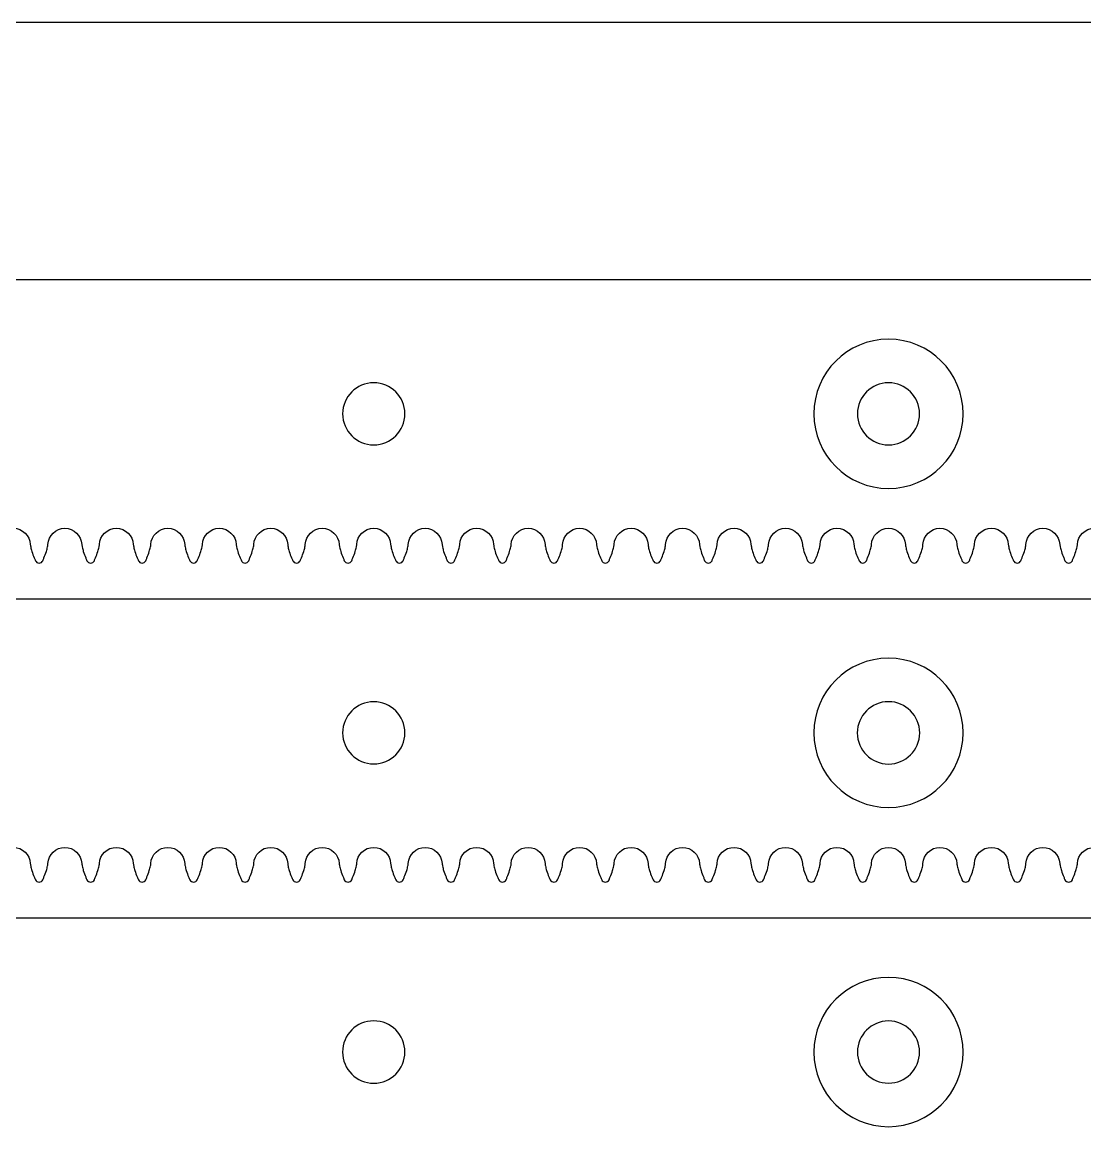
# Model space of a CAD drawing. Extents: x 283 to 2739, y 1003 to 5796.
# Drawn here: x 727.9 to 831.1, y 1094.1 to 1203.3 of the extents above; entities that cross this region are included whole.
import ezdxf

# ---------------------------------------------------------------- set-up
doc = ezdxf.new("R2010")
doc.units = 0
for name, color, linetype in [('4MM-1-INSIDE_HOLES', 3, 'CONTINUOUS'), ('4MM-2-2MM_POCKET', 1, 'CONTINUOUS'), ('4MM-3-CUTOUT', 7, 'CONTINUOUS'), ('4MM-4-0_4MM_CHAMFER', 8, 'CONTINUOUS'), ('SHEET_REF', 250, 'CONTINUOUS')]:
    doc.layers.add(name, color=color, linetype=linetype)

msp = doc.modelspace()

# ---------------------------------------------------------------- linework, layer by layer
at = {"layer": '4MM-1-INSIDE_HOLES', "extrusion": (0, 0, -1)}
for centre, radius in [((-762.01, 1165.24), 3.02), ((-762.01, 1134.24), 3.02), ((-762.01, 1103.23), 3.03)]:
    msp.add_circle(centre, radius, dxfattribs=at)
at = {"layer": '4MM-2-2MM_POCKET', "extrusion": (0, 0, -1)}
for centre in [(-812.01, 1165.24), (-812.01, 1134.24), (-812.01, 1103.23)]:
    msp.add_circle(centre, 7.25, dxfattribs=at)
at = {"layer": '4MM-3-CUTOUT'}
for points in [[(1011.01, 1178.24), (313.01, 1178.24, 0.414214)], [(725.36, 1152.54, -0.957297), (728.65, 1152.54), (728.66, 1152.49, 0.01918), (728.69, 1152.31, 0.025116), (728.8, 1151.87, 0.023491), (729.03, 1151.24, 0.007108), (729.15, 1150.97, 0.646049), (729.87, 1150.97, 0.006676), (729.98, 1151.24, 0.025225), (730.21, 1151.87, 0.019019), (730.33, 1152.31, 0.025376), (730.36, 1152.49), (730.36, 1152.54, -0.957297), (733.65, 1152.54), (733.66, 1152.49, 0.01918), (733.69, 1152.31, 0.025116), (733.8, 1151.87, 0.023491), (734.03, 1151.24, 0.007108), (734.15, 1150.97, 0.646049), (734.87, 1150.97, 0.006676), (734.98, 1151.24, 0.025225), (735.21, 1151.87, 0.019019), (735.33, 1152.31, 0.025376), (735.36, 1152.49), (735.36, 1152.54, -0.957297), (738.65, 1152.54), (738.66, 1152.49, 0.01918), (738.69, 1152.31, 0.025116), (738.8, 1151.87, 0.023491), (739.03, 1151.24, 0.007108), (739.15, 1150.97, 0.646049), (739.87, 1150.97, 0.006676), (739.98, 1151.24, 0.025225), (740.21, 1151.87, 0.019019), (740.33, 1152.31, 0.025376), (740.36, 1152.49), (740.36, 1152.54, -0.957297), (743.65, 1152.54), (743.66, 1152.49, 0.01918), (743.69, 1152.31, 0.025116), (743.8, 1151.87, 0.023491), (744.03, 1151.24, 0.007108), (744.15, 1150.97, 0.646049), (744.87, 1150.97, 0.006676), (744.98, 1151.24, 0.025225), (745.21, 1151.87, 0.019019), (745.33, 1152.31, 0.025376), (745.36, 1152.49), (745.36, 1152.54, -0.957297), (748.65, 1152.54), (748.66, 1152.49, 0.01918), (748.69, 1152.31, 0.025116), (748.8, 1151.87, 0.023491), (749.03, 1151.24, 0.007108), (749.15, 1150.97, 0.646049), (749.87, 1150.97, 0.006676), (749.98, 1151.24, 0.025225), (750.21, 1151.87, 0.019019), (750.33, 1152.31, 0.025376), (750.36, 1152.49), (750.36, 1152.54, -0.957297), (753.65, 1152.54), (753.66, 1152.49, 0.01918), (753.69, 1152.31, 0.025116), (753.8, 1151.87, 0.023491), (754.03, 1151.24, 0.007108), (754.15, 1150.97, 0.646049), (754.87, 1150.97, 0.006676), (754.98, 1151.24, 0.025225), (755.21, 1151.87, 0.019019), (755.33, 1152.31, 0.025376), (755.36, 1152.49), (755.36, 1152.54, -0.957297), (758.65, 1152.54), (758.66, 1152.49, 0.01918), (758.69, 1152.31, 0.025116), (758.8, 1151.87, 0.023491), (759.03, 1151.24, 0.007108), (759.15, 1150.97, 0.646049), (759.87, 1150.97, 0.006676), (759.98, 1151.24, 0.025225), (760.21, 1151.87, 0.019019), (760.33, 1152.31, 0.025376), (760.36, 1152.49), (760.36, 1152.54, -0.957297), (763.65, 1152.54), (763.66, 1152.49, 0.01918), (763.69, 1152.31, 0.025116), (763.8, 1151.87, 0.023491), (764.03, 1151.24, 0.007108), (764.15, 1150.97, 0.646049), (764.87, 1150.97, 0.006676), (764.98, 1151.24, 0.025225), (765.21, 1151.87, 0.019019), (765.33, 1152.31, 0.025376), (765.36, 1152.49), (765.36, 1152.54, -0.957297), (768.65, 1152.54), (768.66, 1152.49, 0.01918), (768.69, 1152.31, 0.025116), (768.8, 1151.87, 0.023491), (769.03, 1151.24, 0.007108), (769.15, 1150.97, 0.646049), (769.87, 1150.97, 0.006676), (769.98, 1151.24, 0.025225), (770.21, 1151.87, 0.019019), (770.33, 1152.31, 0.025376), (770.36, 1152.49), (770.36, 1152.54, -0.957297), (773.65, 1152.54), (773.66, 1152.49, 0.01918), (773.69, 1152.31, 0.025116), (773.8, 1151.87, 0.023491), (774.03, 1151.24, 0.007108), (774.15, 1150.97, 0.646049), (774.87, 1150.97, 0.006676), (774.98, 1151.24, 0.025225), (775.21, 1151.87, 0.019019), (775.33, 1152.31, 0.025376), (775.36, 1152.49), (775.36, 1152.54, -0.957297), (778.65, 1152.54), (778.66, 1152.49, 0.01918), (778.69, 1152.31, 0.025116), (778.8, 1151.87, 0.023491), (779.03, 1151.24, 0.007108), (779.15, 1150.97, 0.646049), (779.87, 1150.97, 0.006676), (779.98, 1151.24, 0.025225), (780.21, 1151.87, 0.019019), (780.33, 1152.31, 0.025376), (780.36, 1152.49), (780.36, 1152.54, -0.957297), (783.65, 1152.54), (783.66, 1152.49, 0.01918), (783.69, 1152.31, 0.025116), (783.8, 1151.87, 0.023491), (784.03, 1151.24, 0.007108), (784.15, 1150.97, 0.646049), (784.87, 1150.97, 0.006676), (784.98, 1151.24, 0.025225), (785.21, 1151.87, 0.019019), (785.33, 1152.31, 0.025376), (785.36, 1152.49), (785.36, 1152.54, -0.957297), (788.65, 1152.54), (788.66, 1152.49, 0.01918), (788.69, 1152.31, 0.025116), (788.8, 1151.87, 0.023491), (789.03, 1151.24, 0.007108), (789.15, 1150.97, 0.646049), (789.87, 1150.97, 0.006676), (789.98, 1151.24, 0.025225), (790.21, 1151.87, 0.019019), (790.33, 1152.31, 0.025376), (790.36, 1152.49), (790.36, 1152.54, -0.957297), (793.65, 1152.54), (793.66, 1152.49, 0.01918), (793.69, 1152.31, 0.025116), (793.8, 1151.87, 0.023491), (794.03, 1151.24, 0.007108), (794.15, 1150.97, 0.646049), (794.87, 1150.97, 0.006676), (794.98, 1151.24, 0.025225), (795.21, 1151.87, 0.019019), (795.33, 1152.31, 0.025376), (795.36, 1152.49), (795.36, 1152.54, -0.957297), (798.65, 1152.54), (798.66, 1152.49, 0.01918), (798.69, 1152.31, 0.025116), (798.8, 1151.87, 0.023491), (799.03, 1151.24, 0.007108), (799.15, 1150.97, 0.646049), (799.87, 1150.97, 0.006676), (799.98, 1151.24, 0.025225), (800.21, 1151.87, 0.019019), (800.33, 1152.31, 0.025376), (800.36, 1152.49), (800.36, 1152.54, -0.957297), (803.65, 1152.54), (803.66, 1152.49, 0.01918), (803.69, 1152.31, 0.025116), (803.8, 1151.87, 0.023491), (804.03, 1151.24, 0.007108), (804.15, 1150.97, 0.646049), (804.87, 1150.97, 0.006676), (804.98, 1151.24, 0.025225), (805.21, 1151.87, 0.019019), (805.33, 1152.31, 0.025376), (805.36, 1152.49), (805.36, 1152.54, -0.957297), (808.65, 1152.54), (808.66, 1152.49, 0.01918), (808.69, 1152.31, 0.025116), (808.8, 1151.87, 0.023491), (809.03, 1151.24, 0.007108), (809.15, 1150.97, 0.646049), (809.87, 1150.97, 0.006676), (809.98, 1151.24, 0.025225), (810.21, 1151.87, 0.019019), (810.33, 1152.31, 0.025376), (810.36, 1152.49), (810.36, 1152.54, -0.957297), (813.65, 1152.54), (813.66, 1152.49, 0.01918), (813.69, 1152.31, 0.025116), (813.8, 1151.87, 0.023491), (814.03, 1151.24, 0.007108), (814.15, 1150.97, 0.646049), (814.87, 1150.97, 0.006676), (814.98, 1151.24, 0.025225), (815.21, 1151.87, 0.019019), (815.33, 1152.31, 0.025376), (815.36, 1152.49), (815.36, 1152.54, -0.957297), (818.65, 1152.54), (818.66, 1152.49, 0.01918), (818.69, 1152.31, 0.025116), (818.8, 1151.87, 0.023491), (819.03, 1151.24, 0.007108), (819.15, 1150.97, 0.646049), (819.87, 1150.97, 0.006676), (819.98, 1151.24, 0.025225), (820.21, 1151.87, 0.019019), (820.33, 1152.31, 0.025376), (820.36, 1152.49), (820.36, 1152.54, -0.957297), (823.65, 1152.54), (823.66, 1152.49, 0.01918), (823.69, 1152.31, 0.025116), (823.8, 1151.87, 0.023491), (824.03, 1151.24, 0.007108), (824.15, 1150.97, 0.646049), (824.87, 1150.97, 0.006676), (824.98, 1151.24, 0.025225), (825.21, 1151.87, 0.019019), (825.33, 1152.31, 0.025376), (825.36, 1152.49), (825.36, 1152.54, -0.957297), (828.65, 1152.54), (828.66, 1152.49, 0.01918), (828.69, 1152.31, 0.025116), (828.8, 1151.87, 0.023491), (829.03, 1151.24, 0.007108), (829.15, 1150.97, 0.646049), (829.87, 1150.97, 0.006676), (829.98, 1151.24, 0.025225), (830.21, 1151.87, 0.019019), (830.33, 1152.31, 0.025376), (830.36, 1152.49), (830.36, 1152.54, -0.957297), (833.65, 1152.54)], [(1011.01, 1147.24), (313.01, 1147.24, 0.414214)], [(725.36, 1121.54, -0.957297), (728.65, 1121.54), (728.66, 1121.49, 0.01918), (728.69, 1121.31, 0.025116), (728.8, 1120.87, 0.023491), (729.03, 1120.24, 0.007108), (729.15, 1119.97, 0.646049), (729.87, 1119.97, 0.006676), (729.98, 1120.24, 0.025225), (730.21, 1120.87, 0.019019), (730.33, 1121.31, 0.025376), (730.36, 1121.49), (730.36, 1121.54, -0.957297), (733.65, 1121.54), (733.66, 1121.49, 0.01918), (733.69, 1121.31, 0.025116), (733.8, 1120.87, 0.023491), (734.03, 1120.24, 0.007108), (734.15, 1119.97, 0.646049), (734.87, 1119.97, 0.006676), (734.98, 1120.24, 0.025225), (735.21, 1120.87, 0.019019), (735.33, 1121.31, 0.025376), (735.36, 1121.49), (735.36, 1121.54, -0.957297), (738.65, 1121.54), (738.66, 1121.49, 0.01918), (738.69, 1121.31, 0.025116), (738.8, 1120.87, 0.023491), (739.03, 1120.24, 0.007108), (739.15, 1119.97, 0.646049), (739.87, 1119.97, 0.006676), (739.98, 1120.24, 0.025225), (740.21, 1120.87, 0.019019), (740.33, 1121.31, 0.025376), (740.36, 1121.49), (740.36, 1121.54, -0.957297), (743.65, 1121.54), (743.66, 1121.49, 0.01918), (743.69, 1121.31, 0.025116), (743.8, 1120.87, 0.023491), (744.03, 1120.24, 0.007108), (744.15, 1119.97, 0.646049), (744.87, 1119.97, 0.006676), (744.98, 1120.24, 0.025225), (745.21, 1120.87, 0.019019), (745.33, 1121.31, 0.025376), (745.36, 1121.49), (745.36, 1121.54, -0.957297), (748.65, 1121.54), (748.66, 1121.49, 0.01918), (748.69, 1121.31, 0.025116), (748.8, 1120.87, 0.023491), (749.03, 1120.24, 0.007108), (749.15, 1119.97, 0.646049), (749.87, 1119.97, 0.006676), (749.98, 1120.24, 0.025225), (750.21, 1120.87, 0.019019), (750.33, 1121.31, 0.025376), (750.36, 1121.49), (750.36, 1121.54, -0.957297), (753.65, 1121.54), (753.66, 1121.49, 0.01918), (753.69, 1121.31, 0.025116), (753.8, 1120.87, 0.023491), (754.03, 1120.24, 0.007108), (754.15, 1119.97, 0.646049), (754.87, 1119.97, 0.006676), (754.98, 1120.24, 0.025225), (755.21, 1120.87, 0.019019), (755.33, 1121.31, 0.025376), (755.36, 1121.49), (755.36, 1121.54, -0.957297), (758.65, 1121.54), (758.66, 1121.49, 0.01918), (758.69, 1121.31, 0.025116), (758.8, 1120.87, 0.023491), (759.03, 1120.24, 0.007108), (759.15, 1119.97, 0.646049), (759.87, 1119.97, 0.006676), (759.98, 1120.24, 0.025225), (760.21, 1120.87, 0.019019), (760.33, 1121.31, 0.025376), (760.36, 1121.49), (760.36, 1121.54, -0.957297), (763.65, 1121.54), (763.66, 1121.49, 0.01918), (763.69, 1121.31, 0.025116), (763.8, 1120.87, 0.023491), (764.03, 1120.24, 0.007108), (764.15, 1119.97, 0.646049), (764.87, 1119.97, 0.006676), (764.98, 1120.24, 0.025225), (765.21, 1120.87, 0.019019), (765.33, 1121.31, 0.025376), (765.36, 1121.49), (765.36, 1121.54, -0.957297), (768.65, 1121.54), (768.66, 1121.49, 0.01918), (768.69, 1121.31, 0.025116), (768.8, 1120.87, 0.023491), (769.03, 1120.24, 0.007108), (769.15, 1119.97, 0.646049), (769.87, 1119.97, 0.006676), (769.98, 1120.24, 0.025225), (770.21, 1120.87, 0.019019), (770.33, 1121.31, 0.025376), (770.36, 1121.49), (770.36, 1121.54, -0.957297), (773.65, 1121.54), (773.66, 1121.49, 0.01918), (773.69, 1121.31, 0.025116), (773.8, 1120.87, 0.023491), (774.03, 1120.24, 0.007108), (774.15, 1119.97, 0.646049), (774.87, 1119.97, 0.006676), (774.98, 1120.24, 0.025225), (775.21, 1120.87, 0.019019), (775.33, 1121.31, 0.025376), (775.36, 1121.49), (775.36, 1121.54, -0.957297), (778.65, 1121.54), (778.66, 1121.49, 0.01918), (778.69, 1121.31, 0.025116), (778.8, 1120.87, 0.023491), (779.03, 1120.24, 0.007108), (779.15, 1119.97, 0.646049), (779.87, 1119.97, 0.006676), (779.98, 1120.24, 0.025225), (780.21, 1120.87, 0.019019), (780.33, 1121.31, 0.025376), (780.36, 1121.49), (780.36, 1121.54, -0.957297), (783.65, 1121.54), (783.66, 1121.49, 0.01918), (783.69, 1121.31, 0.025116), (783.8, 1120.87, 0.023491), (784.03, 1120.24, 0.007108), (784.15, 1119.97, 0.646049), (784.87, 1119.97, 0.006676), (784.98, 1120.24, 0.025225), (785.21, 1120.87, 0.019019), (785.33, 1121.31, 0.025376), (785.36, 1121.49), (785.36, 1121.54, -0.957297), (788.65, 1121.54), (788.66, 1121.49, 0.01918), (788.69, 1121.31, 0.025116), (788.8, 1120.87, 0.023491), (789.03, 1120.24, 0.007108), (789.15, 1119.97, 0.646049), (789.87, 1119.97, 0.006676), (789.98, 1120.24, 0.025225), (790.21, 1120.87, 0.019019), (790.33, 1121.31, 0.025376), (790.36, 1121.49), (790.36, 1121.54, -0.957297), (793.65, 1121.54), (793.66, 1121.49, 0.01918), (793.69, 1121.31, 0.025116), (793.8, 1120.87, 0.023491), (794.03, 1120.24, 0.007108), (794.15, 1119.97, 0.646049), (794.87, 1119.97, 0.006676), (794.98, 1120.24, 0.025225), (795.21, 1120.87, 0.019019), (795.33, 1121.31, 0.025376), (795.36, 1121.49), (795.36, 1121.54, -0.957297), (798.65, 1121.54), (798.66, 1121.49, 0.01918), (798.69, 1121.31, 0.025116), (798.8, 1120.87, 0.023491), (799.03, 1120.24, 0.007108), (799.15, 1119.97, 0.646049), (799.87, 1119.97, 0.006676), (799.98, 1120.24, 0.025225), (800.21, 1120.87, 0.019019), (800.33, 1121.31, 0.025376), (800.36, 1121.49), (800.36, 1121.54, -0.957297), (803.65, 1121.54), (803.66, 1121.49, 0.01918), (803.69, 1121.31, 0.025116), (803.8, 1120.87, 0.023491), (804.03, 1120.24, 0.007108), (804.15, 1119.97, 0.646049), (804.87, 1119.97, 0.006676), (804.98, 1120.24, 0.025225), (805.21, 1120.87, 0.019019), (805.33, 1121.31, 0.025376), (805.36, 1121.49), (805.36, 1121.54, -0.957297), (808.65, 1121.54), (808.66, 1121.49, 0.01918), (808.69, 1121.31, 0.025116), (808.8, 1120.87, 0.023491), (809.03, 1120.24, 0.007108), (809.15, 1119.97, 0.646049), (809.87, 1119.97, 0.006676), (809.98, 1120.24, 0.025225), (810.21, 1120.87, 0.019019), (810.33, 1121.31, 0.025376), (810.36, 1121.49), (810.36, 1121.54, -0.957297), (813.65, 1121.54), (813.66, 1121.49, 0.01918), (813.69, 1121.31, 0.025116), (813.8, 1120.87, 0.023491), (814.03, 1120.24, 0.007108), (814.15, 1119.97, 0.646049), (814.87, 1119.97, 0.006676), (814.98, 1120.24, 0.025225), (815.21, 1120.87, 0.019019), (815.33, 1121.31, 0.025376), (815.36, 1121.49), (815.36, 1121.54, -0.957297), (818.65, 1121.54), (818.66, 1121.49, 0.01918), (818.69, 1121.31, 0.025116), (818.8, 1120.87, 0.023491), (819.03, 1120.24, 0.007108), (819.15, 1119.97, 0.646049), (819.87, 1119.97, 0.006676), (819.98, 1120.24, 0.025225), (820.21, 1120.87, 0.019019), (820.33, 1121.31, 0.025376), (820.36, 1121.49), (820.36, 1121.54, -0.957297), (823.65, 1121.54), (823.66, 1121.49, 0.01918), (823.69, 1121.31, 0.025116), (823.8, 1120.87, 0.023491), (824.03, 1120.24, 0.007108), (824.15, 1119.97, 0.646049), (824.87, 1119.97, 0.006676), (824.98, 1120.24, 0.025225), (825.21, 1120.87, 0.019019), (825.33, 1121.31, 0.025376), (825.36, 1121.49), (825.36, 1121.54, -0.957297), (828.65, 1121.54), (828.66, 1121.49, 0.01918), (828.69, 1121.31, 0.025116), (828.8, 1120.87, 0.023491), (829.03, 1120.24, 0.007108), (829.15, 1119.97, 0.646049), (829.87, 1119.97, 0.006676), (829.98, 1120.24, 0.025225), (830.21, 1120.87, 0.019019), (830.33, 1121.31, 0.025376), (830.36, 1121.49), (830.36, 1121.54, -0.957297), (833.65, 1121.54)], [(1011.01, 1116.23), (313.01, 1116.23, 0.414214)]]:
    msp.add_lwpolyline(points, format="xyb", dxfattribs=at)
at = {"layer": '4MM-3-CUTOUT', "extrusion": (0, 0, -1)}
for centre, radius in [((-812.01, 1165.24), 3.02), ((-812.01, 1134.24), 3.03), ((-812.01, 1103.23), 3.02)]:
    msp.add_circle(centre, radius, dxfattribs=at)
at = {"layer": '4MM-4-0_4MM_CHAMFER'}
for points in [[(1011.01, 1178.24), (313.01, 1178.24, 0.414214)], [(725.36, 1152.54, -0.957297), (728.65, 1152.54), (728.66, 1152.49, 0.01918), (728.69, 1152.31, 0.025116), (728.8, 1151.87, 0.023491), (729.03, 1151.24, 0.007108), (729.15, 1150.97, 0.646049), (729.87, 1150.97, 0.006676), (729.98, 1151.24, 0.025225), (730.21, 1151.87, 0.019019), (730.33, 1152.31, 0.025376), (730.36, 1152.49), (730.36, 1152.54, -0.957297), (733.65, 1152.54), (733.66, 1152.49, 0.01918), (733.69, 1152.31, 0.025116), (733.8, 1151.87, 0.023491), (734.03, 1151.24, 0.007108), (734.15, 1150.97, 0.646049), (734.87, 1150.97, 0.006676), (734.98, 1151.24, 0.025225), (735.21, 1151.87, 0.019019), (735.33, 1152.31, 0.025376), (735.36, 1152.49), (735.36, 1152.54, -0.957297), (738.65, 1152.54), (738.66, 1152.49, 0.01918), (738.69, 1152.31, 0.025116), (738.8, 1151.87, 0.023491), (739.03, 1151.24, 0.007108), (739.15, 1150.97, 0.646049), (739.87, 1150.97, 0.006676), (739.98, 1151.24, 0.025225), (740.21, 1151.87, 0.019019), (740.33, 1152.31, 0.025376), (740.36, 1152.49), (740.36, 1152.54, -0.957297), (743.65, 1152.54), (743.66, 1152.49, 0.01918), (743.69, 1152.31, 0.025116), (743.8, 1151.87, 0.023491), (744.03, 1151.24, 0.007108), (744.15, 1150.97, 0.646049), (744.87, 1150.97, 0.006676), (744.98, 1151.24, 0.025225), (745.21, 1151.87, 0.019019), (745.33, 1152.31, 0.025376), (745.36, 1152.49), (745.36, 1152.54, -0.957297), (748.65, 1152.54), (748.66, 1152.49, 0.01918), (748.69, 1152.31, 0.025116), (748.8, 1151.87, 0.023491), (749.03, 1151.24, 0.007108), (749.15, 1150.97, 0.646049), (749.87, 1150.97, 0.006676), (749.98, 1151.24, 0.025225), (750.21, 1151.87, 0.019019), (750.33, 1152.31, 0.025376), (750.36, 1152.49), (750.36, 1152.54, -0.957297), (753.65, 1152.54), (753.66, 1152.49, 0.01918), (753.69, 1152.31, 0.025116), (753.8, 1151.87, 0.023491), (754.03, 1151.24, 0.007108), (754.15, 1150.97, 0.646049), (754.87, 1150.97, 0.006676), (754.98, 1151.24, 0.025225), (755.21, 1151.87, 0.019019), (755.33, 1152.31, 0.025376), (755.36, 1152.49), (755.36, 1152.54, -0.957297), (758.65, 1152.54), (758.66, 1152.49, 0.01918), (758.69, 1152.31, 0.025116), (758.8, 1151.87, 0.023491), (759.03, 1151.24, 0.007108), (759.15, 1150.97, 0.646049), (759.87, 1150.97, 0.006676), (759.98, 1151.24, 0.025225), (760.21, 1151.87, 0.019019), (760.33, 1152.31, 0.025376), (760.36, 1152.49), (760.36, 1152.54, -0.957297), (763.65, 1152.54), (763.66, 1152.49, 0.01918), (763.69, 1152.31, 0.025116), (763.8, 1151.87, 0.023491), (764.03, 1151.24, 0.007108), (764.15, 1150.97, 0.646049), (764.87, 1150.97, 0.006676), (764.98, 1151.24, 0.025225), (765.21, 1151.87, 0.019019), (765.33, 1152.31, 0.025376), (765.36, 1152.49), (765.36, 1152.54, -0.957297), (768.65, 1152.54), (768.66, 1152.49, 0.01918), (768.69, 1152.31, 0.025116), (768.8, 1151.87, 0.023491), (769.03, 1151.24, 0.007108), (769.15, 1150.97, 0.646049), (769.87, 1150.97, 0.006676), (769.98, 1151.24, 0.025225), (770.21, 1151.87, 0.019019), (770.33, 1152.31, 0.025376), (770.36, 1152.49), (770.36, 1152.54, -0.957297), (773.65, 1152.54), (773.66, 1152.49, 0.01918), (773.69, 1152.31, 0.025116), (773.8, 1151.87, 0.023491), (774.03, 1151.24, 0.007108), (774.15, 1150.97, 0.646049), (774.87, 1150.97, 0.006676), (774.98, 1151.24, 0.025225), (775.21, 1151.87, 0.019019), (775.33, 1152.31, 0.025376), (775.36, 1152.49), (775.36, 1152.54, -0.957297), (778.65, 1152.54), (778.66, 1152.49, 0.01918), (778.69, 1152.31, 0.025116), (778.8, 1151.87, 0.023491), (779.03, 1151.24, 0.007108), (779.15, 1150.97, 0.646049), (779.87, 1150.97, 0.006676), (779.98, 1151.24, 0.025225), (780.21, 1151.87, 0.019019), (780.33, 1152.31, 0.025376), (780.36, 1152.49), (780.36, 1152.54, -0.957297), (783.65, 1152.54), (783.66, 1152.49, 0.01918), (783.69, 1152.31, 0.025116), (783.8, 1151.87, 0.023491), (784.03, 1151.24, 0.007108), (784.15, 1150.97, 0.646049), (784.87, 1150.97, 0.006676), (784.98, 1151.24, 0.025225), (785.21, 1151.87, 0.019019), (785.33, 1152.31, 0.025376), (785.36, 1152.49), (785.36, 1152.54, -0.957297), (788.65, 1152.54), (788.66, 1152.49, 0.01918), (788.69, 1152.31, 0.025116), (788.8, 1151.87, 0.023491), (789.03, 1151.24, 0.007108), (789.15, 1150.97, 0.646049), (789.87, 1150.97, 0.006676), (789.98, 1151.24, 0.025225), (790.21, 1151.87, 0.019019), (790.33, 1152.31, 0.025376), (790.36, 1152.49), (790.36, 1152.54, -0.957297), (793.65, 1152.54), (793.66, 1152.49, 0.01918), (793.69, 1152.31, 0.025116), (793.8, 1151.87, 0.023491), (794.03, 1151.24, 0.007108), (794.15, 1150.97, 0.646049), (794.87, 1150.97, 0.006676), (794.98, 1151.24, 0.025225), (795.21, 1151.87, 0.019019), (795.33, 1152.31, 0.025376), (795.36, 1152.49), (795.36, 1152.54, -0.957297), (798.65, 1152.54), (798.66, 1152.49, 0.01918), (798.69, 1152.31, 0.025116), (798.8, 1151.87, 0.023491), (799.03, 1151.24, 0.007108), (799.15, 1150.97, 0.646049), (799.87, 1150.97, 0.006676), (799.98, 1151.24, 0.025225), (800.21, 1151.87, 0.019019), (800.33, 1152.31, 0.025376), (800.36, 1152.49), (800.36, 1152.54, -0.957297), (803.65, 1152.54), (803.66, 1152.49, 0.01918), (803.69, 1152.31, 0.025116), (803.8, 1151.87, 0.023491), (804.03, 1151.24, 0.007108), (804.15, 1150.97, 0.646049), (804.87, 1150.97, 0.006676), (804.98, 1151.24, 0.025225), (805.21, 1151.87, 0.019019), (805.33, 1152.31, 0.025376), (805.36, 1152.49), (805.36, 1152.54, -0.957297), (808.65, 1152.54), (808.66, 1152.49, 0.01918), (808.69, 1152.31, 0.025116), (808.8, 1151.87, 0.023491), (809.03, 1151.24, 0.007108), (809.15, 1150.97, 0.646049), (809.87, 1150.97, 0.006676), (809.98, 1151.24, 0.025225), (810.21, 1151.87, 0.019019), (810.33, 1152.31, 0.025376), (810.36, 1152.49), (810.36, 1152.54, -0.957297), (813.65, 1152.54), (813.66, 1152.49, 0.01918), (813.69, 1152.31, 0.025116), (813.8, 1151.87, 0.023491), (814.03, 1151.24, 0.007108), (814.15, 1150.97, 0.646049), (814.87, 1150.97, 0.006676), (814.98, 1151.24, 0.025225), (815.21, 1151.87, 0.019019), (815.33, 1152.31, 0.025376), (815.36, 1152.49), (815.36, 1152.54, -0.957297), (818.65, 1152.54), (818.66, 1152.49, 0.01918), (818.69, 1152.31, 0.025116), (818.8, 1151.87, 0.023491), (819.03, 1151.24, 0.007108), (819.15, 1150.97, 0.646049), (819.87, 1150.97, 0.006676), (819.98, 1151.24, 0.025225), (820.21, 1151.87, 0.019019), (820.33, 1152.31, 0.025376), (820.36, 1152.49), (820.36, 1152.54, -0.957297), (823.65, 1152.54), (823.66, 1152.49, 0.01918), (823.69, 1152.31, 0.025116), (823.8, 1151.87, 0.023491), (824.03, 1151.24, 0.007108), (824.15, 1150.97, 0.646049), (824.87, 1150.97, 0.006676), (824.98, 1151.24, 0.025225), (825.21, 1151.87, 0.019019), (825.33, 1152.31, 0.025376), (825.36, 1152.49), (825.36, 1152.54, -0.957297), (828.65, 1152.54), (828.66, 1152.49, 0.01918), (828.69, 1152.31, 0.025116), (828.8, 1151.87, 0.023491), (829.03, 1151.24, 0.007108), (829.15, 1150.97, 0.646049), (829.87, 1150.97, 0.006676), (829.98, 1151.24, 0.025225), (830.21, 1151.87, 0.019019), (830.33, 1152.31, 0.025376), (830.36, 1152.49), (830.36, 1152.54, -0.957297), (833.65, 1152.54)], [(1011.01, 1147.24), (313.01, 1147.24, 0.414214)], [(725.36, 1121.54, -0.957297), (728.65, 1121.54), (728.66, 1121.49, 0.01918), (728.69, 1121.31, 0.025116), (728.8, 1120.87, 0.023491), (729.03, 1120.24, 0.007108), (729.15, 1119.97, 0.646049), (729.87, 1119.97, 0.006676), (729.98, 1120.24, 0.025225), (730.21, 1120.87, 0.019019), (730.33, 1121.31, 0.025376), (730.36, 1121.49), (730.36, 1121.54, -0.957297), (733.65, 1121.54), (733.66, 1121.49, 0.01918), (733.69, 1121.31, 0.025116), (733.8, 1120.87, 0.023491), (734.03, 1120.24, 0.007108), (734.15, 1119.97, 0.646049), (734.87, 1119.97, 0.006676), (734.98, 1120.24, 0.025225), (735.21, 1120.87, 0.019019), (735.33, 1121.31, 0.025376), (735.36, 1121.49), (735.36, 1121.54, -0.957297), (738.65, 1121.54), (738.66, 1121.49, 0.01918), (738.69, 1121.31, 0.025116), (738.8, 1120.87, 0.023491), (739.03, 1120.24, 0.007108), (739.15, 1119.97, 0.646049), (739.87, 1119.97, 0.006676), (739.98, 1120.24, 0.025225), (740.21, 1120.87, 0.019019), (740.33, 1121.31, 0.025376), (740.36, 1121.49), (740.36, 1121.54, -0.957297), (743.65, 1121.54), (743.66, 1121.49, 0.01918), (743.69, 1121.31, 0.025116), (743.8, 1120.87, 0.023491), (744.03, 1120.24, 0.007108), (744.15, 1119.97, 0.646049), (744.87, 1119.97, 0.006676), (744.98, 1120.24, 0.025225), (745.21, 1120.87, 0.019019), (745.33, 1121.31, 0.025376), (745.36, 1121.49), (745.36, 1121.54, -0.957297), (748.65, 1121.54), (748.66, 1121.49, 0.01918), (748.69, 1121.31, 0.025116), (748.8, 1120.87, 0.023491), (749.03, 1120.24, 0.007108), (749.15, 1119.97, 0.646049), (749.87, 1119.97, 0.006676), (749.98, 1120.24, 0.025225), (750.21, 1120.87, 0.019019), (750.33, 1121.31, 0.025376), (750.36, 1121.49), (750.36, 1121.54, -0.957297), (753.65, 1121.54), (753.66, 1121.49, 0.01918), (753.69, 1121.31, 0.025116), (753.8, 1120.87, 0.023491), (754.03, 1120.24, 0.007108), (754.15, 1119.97, 0.646049), (754.87, 1119.97, 0.006676), (754.98, 1120.24, 0.025225), (755.21, 1120.87, 0.019019), (755.33, 1121.31, 0.025376), (755.36, 1121.49), (755.36, 1121.54, -0.957297), (758.65, 1121.54), (758.66, 1121.49, 0.01918), (758.69, 1121.31, 0.025116), (758.8, 1120.87, 0.023491), (759.03, 1120.24, 0.007108), (759.15, 1119.97, 0.646049), (759.87, 1119.97, 0.006676), (759.98, 1120.24, 0.025225), (760.21, 1120.87, 0.019019), (760.33, 1121.31, 0.025376), (760.36, 1121.49), (760.36, 1121.54, -0.957297), (763.65, 1121.54), (763.66, 1121.49, 0.01918), (763.69, 1121.31, 0.025116), (763.8, 1120.87, 0.023491), (764.03, 1120.24, 0.007108), (764.15, 1119.97, 0.646049), (764.87, 1119.97, 0.006676), (764.98, 1120.24, 0.025225), (765.21, 1120.87, 0.019019), (765.33, 1121.31, 0.025376), (765.36, 1121.49), (765.36, 1121.54, -0.957297), (768.65, 1121.54), (768.66, 1121.49, 0.01918), (768.69, 1121.31, 0.025116), (768.8, 1120.87, 0.023491), (769.03, 1120.24, 0.007108), (769.15, 1119.97, 0.646049), (769.87, 1119.97, 0.006676), (769.98, 1120.24, 0.025225), (770.21, 1120.87, 0.019019), (770.33, 1121.31, 0.025376), (770.36, 1121.49), (770.36, 1121.54, -0.957297), (773.65, 1121.54), (773.66, 1121.49, 0.01918), (773.69, 1121.31, 0.025116), (773.8, 1120.87, 0.023491), (774.03, 1120.24, 0.007108), (774.15, 1119.97, 0.646049), (774.87, 1119.97, 0.006676), (774.98, 1120.24, 0.025225), (775.21, 1120.87, 0.019019), (775.33, 1121.31, 0.025376), (775.36, 1121.49), (775.36, 1121.54, -0.957297), (778.65, 1121.54), (778.66, 1121.49, 0.01918), (778.69, 1121.31, 0.025116), (778.8, 1120.87, 0.023491), (779.03, 1120.24, 0.007108), (779.15, 1119.97, 0.646049), (779.87, 1119.97, 0.006676), (779.98, 1120.24, 0.025225), (780.21, 1120.87, 0.019019), (780.33, 1121.31, 0.025376), (780.36, 1121.49), (780.36, 1121.54, -0.957297), (783.65, 1121.54), (783.66, 1121.49, 0.01918), (783.69, 1121.31, 0.025116), (783.8, 1120.87, 0.023491), (784.03, 1120.24, 0.007108), (784.15, 1119.97, 0.646049), (784.87, 1119.97, 0.006676), (784.98, 1120.24, 0.025225), (785.21, 1120.87, 0.019019), (785.33, 1121.31, 0.025376), (785.36, 1121.49), (785.36, 1121.54, -0.957297), (788.65, 1121.54), (788.66, 1121.49, 0.01918), (788.69, 1121.31, 0.025116), (788.8, 1120.87, 0.023491), (789.03, 1120.24, 0.007108), (789.15, 1119.97, 0.646049), (789.87, 1119.97, 0.006676), (789.98, 1120.24, 0.025225), (790.21, 1120.87, 0.019019), (790.33, 1121.31, 0.025376), (790.36, 1121.49), (790.36, 1121.54, -0.957297), (793.65, 1121.54), (793.66, 1121.49, 0.01918), (793.69, 1121.31, 0.025116), (793.8, 1120.87, 0.023491), (794.03, 1120.24, 0.007108), (794.15, 1119.97, 0.646049), (794.87, 1119.97, 0.006676), (794.98, 1120.24, 0.025225), (795.21, 1120.87, 0.019019), (795.33, 1121.31, 0.025376), (795.36, 1121.49), (795.36, 1121.54, -0.957297), (798.65, 1121.54), (798.66, 1121.49, 0.01918), (798.69, 1121.31, 0.025116), (798.8, 1120.87, 0.023491), (799.03, 1120.24, 0.007108), (799.15, 1119.97, 0.646049), (799.87, 1119.97, 0.006676), (799.98, 1120.24, 0.025225), (800.21, 1120.87, 0.019019), (800.33, 1121.31, 0.025376), (800.36, 1121.49), (800.36, 1121.54, -0.957297), (803.65, 1121.54), (803.66, 1121.49, 0.01918), (803.69, 1121.31, 0.025116), (803.8, 1120.87, 0.023491), (804.03, 1120.24, 0.007108), (804.15, 1119.97, 0.646049), (804.87, 1119.97, 0.006676), (804.98, 1120.24, 0.025225), (805.21, 1120.87, 0.019019), (805.33, 1121.31, 0.025376), (805.36, 1121.49), (805.36, 1121.54, -0.957297), (808.65, 1121.54), (808.66, 1121.49, 0.01918), (808.69, 1121.31, 0.025116), (808.8, 1120.87, 0.023491), (809.03, 1120.24, 0.007108), (809.15, 1119.97, 0.646049), (809.87, 1119.97, 0.006676), (809.98, 1120.24, 0.025225), (810.21, 1120.87, 0.019019), (810.33, 1121.31, 0.025376), (810.36, 1121.49), (810.36, 1121.54, -0.957297), (813.65, 1121.54), (813.66, 1121.49, 0.01918), (813.69, 1121.31, 0.025116), (813.8, 1120.87, 0.023491), (814.03, 1120.24, 0.007108), (814.15, 1119.97, 0.646049), (814.87, 1119.97, 0.006676), (814.98, 1120.24, 0.025225), (815.21, 1120.87, 0.019019), (815.33, 1121.31, 0.025376), (815.36, 1121.49), (815.36, 1121.54, -0.957297), (818.65, 1121.54), (818.66, 1121.49, 0.01918), (818.69, 1121.31, 0.025116), (818.8, 1120.87, 0.023491), (819.03, 1120.24, 0.007108), (819.15, 1119.97, 0.646049), (819.87, 1119.97, 0.006676), (819.98, 1120.24, 0.025225), (820.21, 1120.87, 0.019019), (820.33, 1121.31, 0.025376), (820.36, 1121.49), (820.36, 1121.54, -0.957297), (823.65, 1121.54), (823.66, 1121.49, 0.01918), (823.69, 1121.31, 0.025116), (823.8, 1120.87, 0.023491), (824.03, 1120.24, 0.007108), (824.15, 1119.97, 0.646049), (824.87, 1119.97, 0.006676), (824.98, 1120.24, 0.025225), (825.21, 1120.87, 0.019019), (825.33, 1121.31, 0.025376), (825.36, 1121.49), (825.36, 1121.54, -0.957297), (828.65, 1121.54), (828.66, 1121.49, 0.01918), (828.69, 1121.31, 0.025116), (828.8, 1120.87, 0.023491), (829.03, 1120.24, 0.007108), (829.15, 1119.97, 0.646049), (829.87, 1119.97, 0.006676), (829.98, 1120.24, 0.025225), (830.21, 1120.87, 0.019019), (830.33, 1121.31, 0.025376), (830.36, 1121.49), (830.36, 1121.54, -0.957297), (833.65, 1121.54)], [(1011.01, 1116.23), (313.01, 1116.23, 0.414214)]]:
    msp.add_lwpolyline(points, format="xyb", dxfattribs=at)
at = {"layer": 'SHEET_REF'}
msp.add_lwpolyline([(292.36, 1003.26), (1092.36, 1003.26), (1092.36, 1203.26), (292.36, 1203.26)], close=True, dxfattribs=at)

doc.saveas('drawing.dxf')
